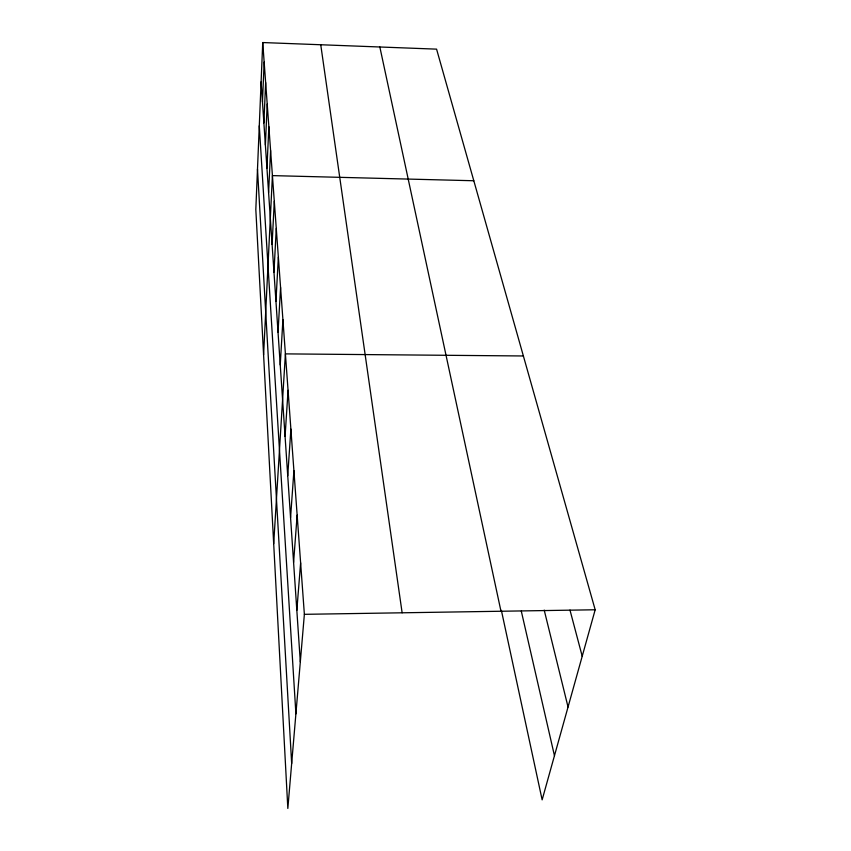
<?xml version="1.0" encoding="UTF-8"?>
<svg xmlns="http://www.w3.org/2000/svg" width="851" height="851" viewBox="0 0 851 851"><rect width="100%" height="100%" fill="white"/><g stroke="black" fill="none" stroke-linecap="round" stroke-linejoin="round"><path stroke-width="1.28" d="M262.736 42.55L255.821 209.527L287.84 808.45L304.371 614.326L262.736 42.55L436.574 49.145L595.179 609.773L542.14 799.844L501.377 610.358M262.47 101.897L264.161 62.08M263.884 122.927L265.65 82.568M265.384 145L267.214 104.077M266.948 168.168L268.863 126.703M268.597 192.539L270.597 150.51M263.587 354.867L272.426 175.614L473.805 180.752M272.097 244.45L274.299 201.315M273.969 272.107L276.277 228.44M275.947 301.318L278.362 257.108M278.032 332.198L280.575 287.468M280.245 364.898L282.915 319.668M273.692 543.778L285.404 353.878L523.386 355.973M285.074 436.457L288.064 390.29M287.734 475.72L290.893 429.127M290.563 517.599L293.914 470.646M293.584 562.383L297.148 515.121M296.829 610.369L300.626 562.894M304.371 614.326L595.179 609.773M569.979 610.071L582.212 656.259M544.215 610.135L568.043 707.011M521.291 611.092L554.458 755.709M379.844 46.996L500.984 611.252M320.742 44.752L402.129 612.794M261.108 81.834L300.318 661.94M259.289 125.831L295.903 713.808M257.491 169.211L291.67 763.496"/></g></svg>
